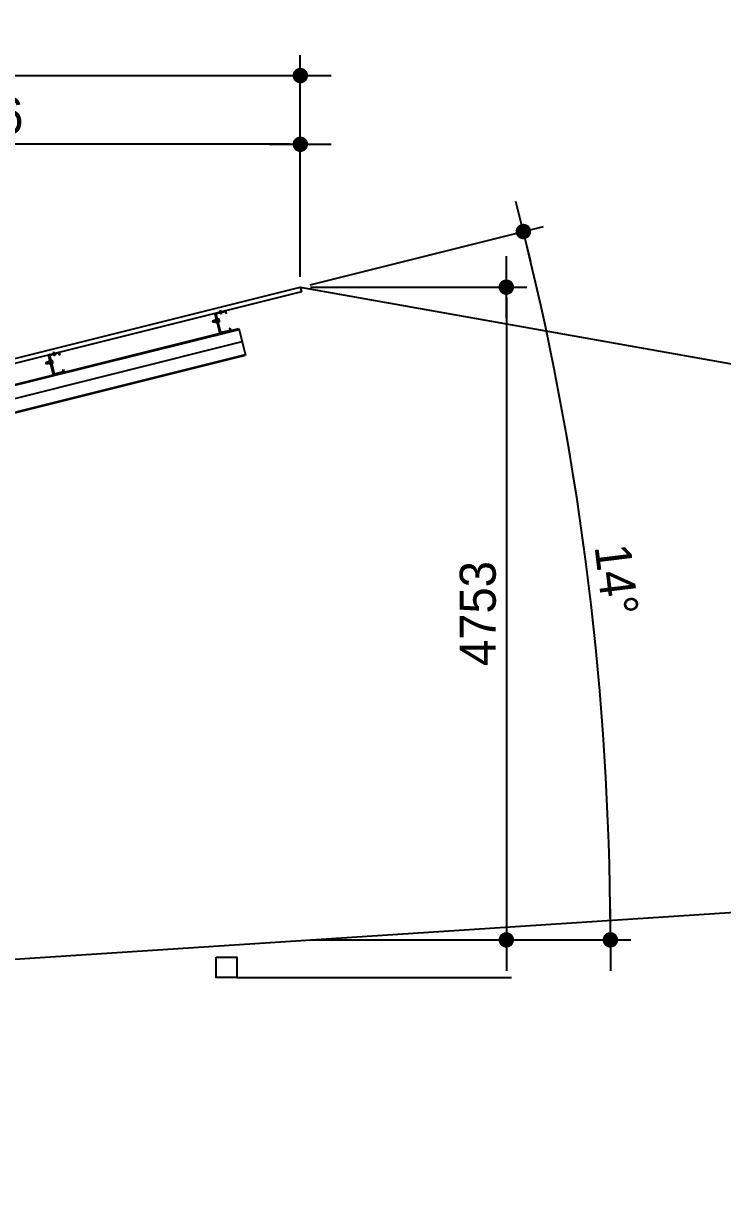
# Model space of a CAD drawing. Header units: millimetres. Extents: x 10297564 to 11610295, y -9287743 to -8409454.
# Drawn here: x 10868556 to 10873644, y -9272218 to -9263627 of the extents above; entities that cross this region are included whole.
import ezdxf

# ---------------------------------------------------------------- set-up
doc = ezdxf.new("R2010")
doc.units = ezdxf.units.MM
doc.header["$LTSCALE"] = 100
doc.linetypes.add('CEN', pattern=[62, 60, -1, 0, -1])
doc.linetypes.add('CEN1', pattern=[22, 15, -3, 1, -3])
for name, color, linetype in [('CEN', 1, 'CEN1'), ('dim', 7, 'Continuous'), ('H형강', 3, 'Continuous'), ('module', 5, 'Continuous'), ('태양광', 255, 'Continuous')]:
    doc.layers.add(name, color=color, linetype=linetype)
doc.styles.add('돋음', font='Dotum.ttf')
doc.dimstyles.new('NDIM-150', dxfattribs={"dimscale": 75, "dimtxt": 3.5, "dimasz": 1, "dimexe": 2, "dimexo": 1, "dimgap": 1, "dimtad": 1, "dimdec": 0, "dimzin": 0, "dimdsep": 46, "dimtxsty": '돋음', "dimblk": 'dotk', "dimcen": 2, "dimdle": 2, "dimclrd": 4, "dimclre": 4, "dimclrt": 7, "dimadec": 0, "dimazin": 0, "dimtfac": 1, "dimtdec": 0, "dimtix": 1, "dimtmove": 2, "dimatfit": 3, "dimldrblk": 'DIMDOT', "dimfxl": 1, "dimtolj": 1, "dimtzin": 0, "dimlwd": -1, "dimlwe": -1, "dimarcsym": 0})

# ---------------------------------------------------------------- blocks, each defined once
blk = doc.blocks.new('dotk')
blk.add_line((-3, 0), (3, 0))
at = {"const_width": 0.75}
blk.add_lwpolyline([(-0.375, 0, 1), (0.375, 0, 1)], format="xyb", close=True, dxfattribs=at)
blk = doc.blocks.new('*D537')
at = {"layer": 'defpoints', "color": 0, "linetype": 'ByBlock', "ltscale": 1.8, "transparency": 16777216}
for p in [(10870570.7, -9265546.3), (10874660, -9266464.2), (10873554.5, -9266837.9, 13.8), (10877828.3, -9266837.9, 13.8), (10877828.3, -9266837.9, 13.8)]:
    blk.add_point(p, dxfattribs=at)
at = {"layer": 'dim', "color": 4, "ltscale": 1.8, "transparency": 16777216}
blk.add_arc((10877828.3, -9266837.9), 3190.3, 171.25571, 178.65303, dxfattribs=at)
at = {"layer": 'dim', "color": 4, "linetype": 'ByBlock', "ltscale": 1.8, "transparency": 16777216, "xscale": 75, "yscale": 75, "zscale": 75}
for p, rotation in [((10874687.4, -9266278.9), 80.58222241740228), ((10874638, -9266837.9), 269.3265161168261)]:
    blk.add_blockref('dotk', p, dxfattribs=dict(at, rotation=rotation))
at = {"layer": 'dim', "color": 7, "linetype": 'ByBlock', "ltscale": 1.8, "transparency": 16777216, "insert": (10874444.7, -9266539.2), "char_height": 262.5, "attachment_point": 5, "rotation": 84.95437, "style": '돋음'}
blk.add_mtext('\\A1;10°', dxfattribs=at)
blk = doc.blocks.new('DIMDOT')
blk.add_line((-1.5, 0), (1.5, 0))
blk.add_circle((0, 0), 0.75)
blk = doc.blocks.new('M12-50L-1')
at = {"layer": 'CEN', "color": 1, "extrusion": (3.14065e-05, -8.8997e-05, 1)}
blk.add_line((10603646.8, -9122705.5, 0), (10603588.9, -9122726.6, 0), dxfattribs=at)
at = {"layer": '태양광', "extrusion": (3.14065e-05, -8.8997e-05, 1)}
for p, q in [((10603613.6, -9122712, 0), (10603593.2, -9122719.4, 0)), ((10603593.2, -9122719.4, 0), (10603593.6, -9122718.5, 0)), ((10603613.4, -9122711.3, 0), (10603593.6, -9122718.5, 0)), ((10603593.6, -9122718.5, 0), (10603597.7, -9122729.8, 0)), ((10603630.5, -9122705.1, 0), (10603621.8, -9122708.2, 0)), ((10603626.3, -9122707.4, 0), (10603622.1, -9122708.9, 0)), ((10603629.9, -9122717.3, 0), (10603625.7, -9122718.9, 0)), ((10603634.6, -9122716.4, 0), (10603625.9, -9122719.5, 0)), ((10603626.7, -9122706.5, 0), (10603626.3, -9122707.4, 0)), ((10603626.3, -9122707.4, 0), (10603629.9, -9122717.3, 0)), ((10603629.9, -9122717.3, 0), (10603630.8, -9122717.7, 0)), ((10603593.2, -9122719.4, 0), (10603596.8, -9122729.4, 0)), ((10603617.2, -9122721.9, 0), (10603596.8, -9122729.4, 0)), ((10603596.8, -9122729.4, 0), (10603597.7, -9122729.8, 0)), ((10603617.5, -9122722.6, 0), (10603597.7, -9122729.8, 0))]:
    blk.add_line(p, q, dxfattribs=at)
at = {"layer": '태양광', "extrusion": (3.14065e-05, -8.8997e-05, 1), "elevation": 1132.1}
for points in [[(10603612.2, -9122708, -0.414214), (10603612.5, -9122707.3), (10603619.1, -9122704.9, -0.414214), (10603619.7, -9122705.2)], [(10603626.2, -9122723.1, -0.414214), (10603625.9, -9122723.7), (10603619.3, -9122726.1, -0.414214), (10603618.7, -9122725.8), (10603612.2, -9122708)], [(10603621.1, -9122709, -0.414214), (10603620.8, -9122709.6), (10603614.2, -9122712, -0.414214), (10603613.5, -9122711.7)], [(10603613.9, -9122712.7, -0.414214), (10603614.2, -9122712)], [(10603624.5, -9122718.4, -0.414214), (10603624.2, -9122719), (10603617.6, -9122721.4, -0.414214), (10603617, -9122721.1)], [(10603620.8, -9122709.6, -0.414214), (10603621.4, -9122709.9)], [(10603637.7, -9122698.7, 0.414214), (10603637.1, -9122698.4), (10603630.5, -9122700.8, 0.414214), (10603630.2, -9122701.4)], [(10603631.6, -9122705.2, 0.414214), (10603632.2, -9122705.5), (10603638.8, -9122703.1, 0.414214), (10603639.1, -9122702.4)], [(10603632.2, -9122705.5, 0.414214), (10603631.9, -9122706.1)], [(10603635, -9122714.6, 0.414214), (10603635.6, -9122714.9), (10603642.2, -9122712.5, 0.414214), (10603642.5, -9122711.8)], [(10603635.6, -9122714.9, 0.414214), (10603635.3, -9122715.5)], [(10603636.7, -9122719.3, 0.414214), (10603637.4, -9122719.6), (10603643.9, -9122717.2, 0.414214), (10603644.2, -9122716.5), (10603637.7, -9122698.7)], [(10603639.4, -9122703.4, 0.414214), (10603638.8, -9122703.1)], [(10603642.9, -9122712.8, 0.414214), (10603642.2, -9122712.5)], [(10603617.3, -9122722.1, -0.414214), (10603617.6, -9122721.4)], [(10603624.2, -9122719, -0.414214), (10603624.8, -9122719.3)]]:
    blk.add_lwpolyline(points, format="xyb", dxfattribs=at)
for points in [[(10603618.8, -9122699.7), (10603629, -9122727.9), (10603628.1, -9122728.3), (10603617.8, -9122700.1)], [(10603627.4, -9122696.6), (10603637.7, -9122724.8), (10603638.6, -9122724.4), (10603628.3, -9122696.2)]]:
    blk.add_lwpolyline(points, close=True, dxfattribs=at)
blk = doc.blocks.new('C-150X50X20X3.2T')
at = {"layer": '태양광', "color": 6, "extrusion": (3.24347e-05, -8.86228e-05, 1)}
for p, q in [((11610742, -9049860.1, -12.4), (11610694.1, -9049728.6, 0)), ((11610697.1, -9049722.2, -12.4), (11610758.1, -9049700, 0)), ((11610745.8, -9049858.8, -12.4), (11610697.9, -9049727.2, 0)), ((11610698.5, -9049725.9, -12.4), (11610759.6, -9049703.7, -12.4)), ((11610760.8, -9049704.3, 0), (11610766, -9049718.4, 0)), ((11610764.6, -9049702.9, 0), (11610769.7, -9049717, 0)), ((11610769.7, -9049717, 0), (11610766, -9049718.4, 0)), ((11610808.1, -9049837.1, -24.9), (11610747, -9049859.4, -24.9)), ((11610809.5, -9049840.9, -24.9), (11610748.4, -9049863.1, -24.9))]:
    blk.add_line(p, q, dxfattribs=at)
at = {"layer": '태양광', "color": 6}
for p, q in [((11610803.6, -9049821.8, -12.4), (11610807.3, -9049820.4, -12.4)), ((11610803.6, -9049821.8, -12.4), (11610808.7, -9049835.9, -12.4)), ((11610807.3, -9049820.4, -12.4), (11610812.5, -9049834.5, -12.4))]:
    blk.add_line(p, q, dxfattribs=at)
at = {"layer": '태양광', "color": 6, "extrusion": (3.24347e-05, -8.86228e-05, 1)}
for centre, radius, start, end in [((11610698.8, -9049726.8, 1166.2), 5, 110, 200), ((11610698.8, -9049726.8, 1166.2), 1, 110, 200), ((11610759.9, -9049704.6, 1166.2), 5, 20, 110), ((11610759.9, -9049704.6, 1166.2), 1, 20, 110), ((11610746.7, -9049858.4, 1153.7), 5, 200, 290), ((11610746.7, -9049858.4, 1153.7), 1, 200, 290), ((11610807.8, -9049836.1, 1153.7), 1, 290, 20), ((11610807.8, -9049836.1, 1153.7), 5, 290, 20)]:
    blk.add_arc(centre, radius, start, end, dxfattribs=at)
blk = doc.blocks.new('*D1113')
at = {"layer": 'defpoints', "color": 0, "linetype": 'ByBlock', "ltscale": 1.8, "transparency": 16777216}
for p in [(10870570.7, -9264005.9), (10860978.3, -9265543.8, 11.1), (10870570.7, -9265546.3)]:
    blk.add_point(p, dxfattribs=at)
at = {"layer": 'dim', "color": 4, "ltscale": 1.8, "transparency": 16777216}
for p, q in [((10860978.3, -9265468.8), (10860978.3, -9263855.9)), ((10870570.7, -9265471.3), (10870570.7, -9263855.9)), ((10861053.3, -9264005.9), (10870495.7, -9264005.9))]:
    blk.add_line(p, q, dxfattribs=at)
at = {"layer": 'dim', "color": 4, "linetype": 'ByBlock', "ltscale": 1.8, "transparency": 16777216, "xscale": 75, "yscale": 75, "zscale": 75, "rotation": 180}
blk.add_blockref('dotk', (10860978.3, -9264005.9), dxfattribs=at)
at = {"layer": 'dim', "color": 4, "linetype": 'ByBlock', "ltscale": 1.8, "transparency": 16777216, "xscale": 75, "yscale": 75, "zscale": 75}
blk.add_blockref('dotk', (10870570.7, -9264005.9), dxfattribs=at)
at = {"layer": 'dim', "color": 7, "linetype": 'ByBlock', "ltscale": 1.8, "transparency": 16777216, "insert": (10865774.5, -9263799.5), "char_height": 262.5, "attachment_point": 5, "style": '돋음'}
blk.add_mtext('\\A1;9592', dxfattribs=at)
blk = doc.blocks.new('*D1115')
at = {"layer": 'defpoints', "color": 0, "linetype": 'ByBlock', "ltscale": 1.8, "transparency": 16777216}
for p in [(10865774.5, -9264505.9), (10865774.5, -9265005.9), (10870570.7, -9265546.3)]:
    blk.add_point(p, dxfattribs=at)
at = {"layer": 'dim', "color": 4, "ltscale": 1.8, "transparency": 16777216}
for p, q in [((10865774.5, -9264930.9), (10865774.5, -9264355.9)), ((10870570.7, -9265471.3), (10870570.7, -9264355.9)), ((10870495.7, -9264505.9), (10865849.5, -9264505.9))]:
    blk.add_line(p, q, dxfattribs=at)
at = {"layer": 'dim', "color": 4, "linetype": 'ByBlock', "ltscale": 1.8, "transparency": 16777216, "xscale": 75, "yscale": 75, "zscale": 75, "rotation": 180}
blk.add_blockref('dotk', (10865774.5, -9264505.9), dxfattribs=at)
at = {"layer": 'dim', "color": 4, "linetype": 'ByBlock', "ltscale": 1.8, "transparency": 16777216, "xscale": 75, "yscale": 75, "zscale": 75}
blk.add_blockref('dotk', (10870570.7, -9264505.9), dxfattribs=at)
at = {"layer": 'dim', "color": 7, "linetype": 'ByBlock', "ltscale": 1.8, "transparency": 16777216, "insert": (10868172.6, -9264299.5), "char_height": 262.5, "attachment_point": 5, "style": '돋음'}
blk.add_mtext('\\A1;4796', dxfattribs=at)
blk = doc.blocks.new('*D1117')
at = {"layer": 'defpoints', "color": 0, "linetype": 'ByBlock', "ltscale": 1.8, "transparency": 16777216}
for p in [(10870570.7, -9265546.3), (10870570.7, -9270299), (10872070.7, -9270299)]:
    blk.add_point(p, dxfattribs=at)
at = {"layer": 'dim', "color": 4, "ltscale": 1.8, "transparency": 16777216}
for p, q in [((10870645.7, -9265546.3), (10872220.7, -9265546.3)), ((10872070.7, -9265621.3), (10872070.7, -9270224)), ((10870645.7, -9270299), (10872220.7, -9270299))]:
    blk.add_line(p, q, dxfattribs=at)
at = {"layer": 'dim', "color": 4, "linetype": 'ByBlock', "ltscale": 1.8, "transparency": 16777216, "xscale": 75, "yscale": 75, "zscale": 75}
for p, rotation in [((10872070.7, -9265546.3), 90), ((10872070.7, -9270299), 270)]:
    blk.add_blockref('dotk', p, dxfattribs=dict(at, rotation=rotation))
at = {"layer": 'dim', "color": 7, "linetype": 'ByBlock', "ltscale": 1.8, "transparency": 16777216, "insert": (10871864.3, -9267922.6), "char_height": 262.5, "attachment_point": 5, "rotation": 90, "style": '돋음'}
blk.add_mtext('\\A1;4753', dxfattribs=at)
blk = doc.blocks.new('*D1118')
at = {"layer": 'defpoints', "color": 0, "linetype": 'ByBlock', "ltscale": 1.8, "transparency": 16777216}
for p in [(10870570.7, -9265546.3), (10868179.9, -9266142.4), (10872757.5, -9268564.5), (10860978.3, -9270299), (10870570.7, -9270299)]:
    blk.add_point(p, dxfattribs=at)
at = {"layer": 'dim', "color": 4, "ltscale": 1.8, "transparency": 16777216}
for p, q in [((10870643.5, -9265528.2), (10872340.4, -9265105)), ((10870645.7, -9270299), (10872978.2, -9270299))]:
    blk.add_line(p, q, dxfattribs=at)
blk.add_arc((10851508.6, -9270299), 21319.6, 0.2017, 13.79844, dxfattribs=at)
at = {"layer": 'dim', "color": 4, "linetype": 'ByBlock', "ltscale": 1.8, "transparency": 16777216, "xscale": 75, "yscale": 75, "zscale": 75}
for p, rotation in [((10872194.9, -9265141.3), 103.899219929037), ((10872828.2, -9270299), 270.1009154271375)]:
    blk.add_blockref('dotk', p, dxfattribs=dict(at, rotation=rotation))
at = {"layer": 'dim', "color": 7, "linetype": 'ByBlock', "ltscale": 1.8, "transparency": 16777216, "insert": (10872874, -9267675.7), "char_height": 262.5, "attachment_point": 5, "rotation": 277.00007, "style": '돋음'}
blk.add_mtext('\\A1;14°', dxfattribs=at)

msp = doc.modelspace()

# ---------------------------------------------------------------- linework, layer by layer
at = {"color": 8}
msp.add_lwpolyline([(10835449.4, -9272217.8), (10849124.5, -9271417.8), (10865774.5, -9270617.8), (10882624.5, -9269517.8), (10894721.8, -9268917.4)], dxfattribs=at)
at = {"elevation": -13.8}
msp.add_lwpolyline([(10869958, -9270424.1), (10870108, -9270424.1), (10870108, -9270574.1), (10869958, -9270574.1)], close=True, dxfattribs=at)
msp.add_lwpolyline([(10870108, -9270574.1), (10872108, -9270574.1)], dxfattribs=at)
at = {"layer": 'CEN', "linetype": 'CEN'}
for p, q in [((10870570.7, -9265546.3, -13.8), (10877828.3, -9266837.9)), ((10861548.7, -9268086.9, 5.8), (10870147.1, -9265943.1, 5.8))]:
    msp.add_line(p, q, dxfattribs=at)
at = {"layer": 'CEN', "color": 1}
for p, q in [((10869986.6, -9265712.6, -13.8), (10869994.4, -9265743.9, -13.8)), ((10869986.6, -9265712.6, -13.8), (10869994.4, -9265743.9, -13.8)), ((10868773.7, -9266015.1, -13.8), (10868781.5, -9266046.3, -13.8))]:
    msp.add_line(p, q, dxfattribs=at)
at = {"layer": 'H형강'}
for p, q in [((10861525.1, -9267992.3, 5.8), (10870123.5, -9265848.5, 5.8)), ((10861526.5, -9267997.6, 5.8), (10870124.8, -9265853.8, 5.8)), ((10870123.5, -9265848.5, -38.7), (10870171.9, -9266042.5, -38.7)), ((10861572.2, -9268181, 5.8), (10870170.6, -9266037.2, 5.8)), ((10861573.5, -9268186.3, 5.8), (10870171.9, -9266042.5, 5.8))]:
    msp.add_line(p, q, dxfattribs=at)
at = {"layer": 'module', "color": 170, "elevation": -13.8}
msp.add_lwpolyline([(10870579.2, -9265580.3), (10868188.3, -9266176.4), (10868179.9, -9266142.4), (10870570.7, -9265546.3)], close=True, dxfattribs=at)
at = {"layer": '태양광'}
for p, q in [((10869987.3, -9265727.8, -13.8), (10869988.1, -9265730.9, -13.8)), ((10869987.8, -9265729.8, -13.8), (10869988.2, -9265730, -13.8)), ((10869988.2, -9265730, -13.8), (10869993.3, -9265728.7, -13.8)), ((10869988.2, -9265730, -13.8), (10869988.4, -9265730.8, -13.8)), ((10869989.1, -9265735.3, -13.8), (10869989.9, -9265738.3, -13.8)), ((10869989.5, -9265735.2, -13.8), (10869990.3, -9265738.5, -13.8)), ((10869989.9, -9265738.3, -13.8), (10869995.7, -9265736.8, -13.8)), ((10869990.3, -9265738.5, -13.8), (10869989.9, -9265738.3, -13.8)), ((10869990.3, -9265738.5, -13.8), (10869995.4, -9265737.2, -13.8)), ((10869993.1, -9265726.4, -13.8), (10869993.9, -9265729.5, -13.8)), ((10869993.3, -9265728.7, -13.8), (10869993.6, -9265728.3, -13.8)), ((10869993.3, -9265728.7, -13.8), (10869993.5, -9265729.6, -13.8)), ((10869994.6, -9265733.9, -13.8), (10869995.4, -9265737.2, -13.8)), ((10869995, -9265733.8, -13.8), (10869995.7, -9265736.8, -13.8)), ((10869995.4, -9265737.2, -13.8), (10869995.7, -9265736.8, -13.8)), ((10868774.4, -9266030.2, -13.8), (10868775.2, -9266033.3, -13.8)), ((10868774.9, -9266032.2, -13.8), (10868775.3, -9266032.4, -13.8)), ((10868775.3, -9266032.4, -13.8), (10868780.5, -9266031.1, -13.8)), ((10868775.3, -9266032.4, -13.8), (10868775.5, -9266033.3, -13.8)), ((10868776.3, -9266037.7, -13.8), (10868777, -9266040.7, -13.8)), ((10868776.6, -9266037.6, -13.8), (10868777.4, -9266040.9, -13.8)), ((10868777, -9266040.7, -13.8), (10868782.8, -9266039.2, -13.8)), ((10868777.4, -9266040.9, -13.8), (10868777, -9266040.7, -13.8)), ((10868777.4, -9266040.9, -13.8), (10868782.6, -9266039.6, -13.8)), ((10868780.2, -9266028.8, -13.8), (10868781, -9266031.9, -13.8)), ((10868780.5, -9266031.1, -13.8), (10868780.7, -9266030.7, -13.8)), ((10868780.5, -9266031.1, -13.8), (10868780.7, -9266032, -13.8)), ((10868781.7, -9266036.3, -13.8), (10868782.6, -9266039.6, -13.8)), ((10868782.1, -9266036.3, -13.8), (10868782.8, -9266039.2, -13.8)), ((10868782.6, -9266039.6, -13.8), (10868782.8, -9266039.2, -13.8))]:
    msp.add_line(p, q, dxfattribs=at)
at = {"layer": '태양광', "color": 3, "elevation": -18.6}
for points in [[(10869949.3, -9265742.9), (10869984.3, -9265883.2), (10869990.1, -9265881.7), (10869955.1, -9265741.5), (10869949.3, -9265742.9)], [(10868736.4, -9266045.3), (10868771.4, -9266185.6), (10868777.2, -9266184.1), (10868742.3, -9266043.9), (10868736.4, -9266045.3)]]:
    msp.add_lwpolyline(points, dxfattribs=at)
at = {"layer": '태양광', "elevation": -13.8}
for points in [[(10869982.9, -9265728.9), (10869997.5, -9265725.3), (10869997.3, -9265724.8), (10869982.8, -9265728.4), (10869982.9, -9265728.9)], [(10869983.7, -9265732), (10869998.2, -9265728.4), (10869998.4, -9265728.9), (10869983.8, -9265732.5), (10869983.7, -9265732)], [(10869993.7, -9265721.6), (10869984.5, -9265723.9), (10869984.5, -9265723.9), (10869984.4, -9265723.9), (10869984.4, -9265723.9), (10869984.4, -9265723.9), (10869984.4, -9265724), (10869984.3, -9265724), (10869984.3, -9265724), (10869984.3, -9265724), (10869984.3, -9265724.1), (10869984.3, -9265724.1), (10869984.3, -9265724.1), (10869984.3, -9265724.2), (10869984.3, -9265724.2), (10869985.2, -9265727.6), (10869985.2, -9265727.6), (10869985.2, -9265727.6), (10869985.2, -9265727.7), (10869985.2, -9265727.7), (10869985.2, -9265727.7), (10869985.3, -9265727.7), (10869985.3, -9265727.8), (10869985.3, -9265727.8), (10869985.4, -9265727.8), (10869985.4, -9265727.8), (10869985.4, -9265727.8), (10869985.5, -9265727.8)], [(10869996.7, -9265733.4), (10869987.4, -9265735.7), (10869987.4, -9265735.7), (10869987.4, -9265735.7), (10869987.4, -9265735.7), (10869987.3, -9265735.7), (10869987.3, -9265735.7), (10869987.3, -9265735.7), (10869987.2, -9265735.7), (10869987.2, -9265735.7), (10869987.2, -9265735.6), (10869987.2, -9265735.6), (10869987.2, -9265735.6), (10869987.1, -9265735.6), (10869987.1, -9265735.5), (10869986.3, -9265732.1), (10869986.3, -9265732.1), (10869986.3, -9265732.1), (10869986.3, -9265732), (10869986.3, -9265732), (10869986.3, -9265732), (10869986.3, -9265732), (10869986.3, -9265731.9), (10869986.4, -9265731.9), (10869986.4, -9265731.9), (10869986.4, -9265731.9), (10869986.4, -9265731.9), (10869986.5, -9265731.8)], [(10869987.4, -9265727.3), (10869987.4, -9265727.3), (10869987.5, -9265727.3), (10869987.5, -9265727.2), (10869987.5, -9265727.2), (10869987.5, -9265727.2), (10869987.5, -9265727.2), (10869987.6, -9265727.2), (10869987.6, -9265727.1), (10869987.6, -9265727.1), (10869987.6, -9265727.1), (10869987.6, -9265727), (10869987.6, -9265727), (10869987.6, -9265727), (10869986.7, -9265723.6), (10869986.7, -9265723.6), (10869986.7, -9265723.5), (10869986.7, -9265723.5), (10869986.7, -9265723.5), (10869986.7, -9265723.5), (10869986.6, -9265723.4), (10869986.6, -9265723.4), (10869986.6, -9265723.4), (10869986.6, -9265723.4), (10869986.5, -9265723.4), (10869986.5, -9265723.4), (10869986.5, -9265723.4), (10869986.4, -9265723.4)], [(10869986.9, -9265723.3), (10869986.9, -9265723.3), (10869986.9, -9265723.3), (10869986.8, -9265723.3), (10869986.8, -9265723.3), (10869986.8, -9265723.4), (10869986.8, -9265723.4), (10869986.8, -9265723.4), (10869986.7, -9265723.4), (10869986.7, -9265723.5), (10869986.7, -9265723.5), (10869986.7, -9265723.5), (10869986.7, -9265723.6), (10869986.7, -9265723.6)], [(10869987.6, -9265727), (10869987.6, -9265727), (10869987.6, -9265727), (10869987.6, -9265727.1), (10869987.6, -9265727.1), (10869987.7, -9265727.1), (10869987.7, -9265727.1), (10869987.7, -9265727.1), (10869987.7, -9265727.2), (10869987.8, -9265727.2), (10869987.8, -9265727.2), (10869987.8, -9265727.2), (10869987.9, -9265727.2), (10869987.9, -9265727.2)], [(10869988.4, -9265731.4), (10869988.4, -9265731.4), (10869988.5, -9265731.4), (10869988.5, -9265731.4), (10869988.5, -9265731.4), (10869988.6, -9265731.4), (10869988.6, -9265731.4), (10869988.6, -9265731.4), (10869988.6, -9265731.4), (10869988.7, -9265731.4), (10869988.7, -9265731.5), (10869988.7, -9265731.5), (10869988.7, -9265731.5), (10869988.7, -9265731.5), (10869989.6, -9265734.9), (10869989.6, -9265735), (10869989.6, -9265735), (10869989.6, -9265735), (10869989.6, -9265735.1), (10869989.6, -9265735.1), (10869989.5, -9265735.1), (10869989.5, -9265735.1), (10869989.5, -9265735.2), (10869989.5, -9265735.2), (10869989.5, -9265735.2), (10869989.4, -9265735.2), (10869989.4, -9265735.2), (10869989.4, -9265735.2)], [(10869988.7, -9265731.5), (10869988.7, -9265731.5), (10869988.7, -9265731.5), (10869988.7, -9265731.4), (10869988.7, -9265731.4), (10869988.7, -9265731.4), (10869988.7, -9265731.4), (10869988.8, -9265731.3), (10869988.8, -9265731.3), (10869988.8, -9265731.3), (10869988.8, -9265731.3), (10869988.8, -9265731.3), (10869988.9, -9265731.2), (10869988.9, -9265731.2)], [(10869989.9, -9265735.1), (10869989.8, -9265735.1), (10869989.8, -9265735.1), (10869989.8, -9265735.1), (10869989.7, -9265735.1), (10869989.7, -9265735.1), (10869989.7, -9265735.1), (10869989.7, -9265735.1), (10869989.6, -9265735.1), (10869989.6, -9265735), (10869989.6, -9265735), (10869989.6, -9265735), (10869989.6, -9265735), (10869989.6, -9265734.9)], [(10869992.3, -9265726.1), (10869992.3, -9265726.1), (10869992.3, -9265726.1), (10869992.3, -9265726), (10869992.4, -9265726), (10869992.4, -9265726), (10869992.4, -9265726), (10869992.4, -9265725.9), (10869992.4, -9265725.9), (10869992.4, -9265725.9), (10869992.4, -9265725.9), (10869992.4, -9265725.8), (10869992.4, -9265725.8), (10869992.4, -9265725.8), (10869991.6, -9265722.4), (10869991.6, -9265722.3), (10869991.6, -9265722.3), (10869991.5, -9265722.3), (10869991.5, -9265722.3), (10869991.5, -9265722.2), (10869991.5, -9265722.2), (10869991.5, -9265722.2), (10869991.4, -9265722.2), (10869991.4, -9265722.2), (10869991.4, -9265722.2), (10869991.3, -9265722.2), (10869991.3, -9265722.2), (10869991.3, -9265722.2)], [(10869991.8, -9265722.1), (10869991.7, -9265722.1), (10869991.7, -9265722.1), (10869991.7, -9265722.1), (10869991.7, -9265722.1), (10869991.6, -9265722.1), (10869991.6, -9265722.2), (10869991.6, -9265722.2), (10869991.6, -9265722.2), (10869991.6, -9265722.3), (10869991.6, -9265722.3), (10869991.6, -9265722.3), (10869991.6, -9265722.3), (10869991.6, -9265722.4)], [(10869992.4, -9265725.8), (10869992.4, -9265725.8), (10869992.5, -9265725.8), (10869992.5, -9265725.9), (10869992.5, -9265725.9), (10869992.5, -9265725.9), (10869992.5, -9265725.9), (10869992.6, -9265725.9), (10869992.6, -9265725.9), (10869992.6, -9265726), (10869992.6, -9265726), (10869992.7, -9265726), (10869992.7, -9265726), (10869992.7, -9265726)], [(10869993.3, -9265730.1), (10869993.3, -9265730.1), (10869993.3, -9265730.1), (10869993.4, -9265730.1), (10869993.4, -9265730.1), (10869993.4, -9265730.2), (10869993.4, -9265730.2), (10869993.5, -9265730.2), (10869993.5, -9265730.2), (10869993.5, -9265730.2), (10869993.5, -9265730.2), (10869993.5, -9265730.3), (10869993.6, -9265730.3), (10869993.6, -9265730.3), (10869994.4, -9265733.7), (10869994.4, -9265733.8), (10869994.4, -9265733.8), (10869994.4, -9265733.8), (10869994.4, -9265733.8), (10869994.4, -9265733.9), (10869994.4, -9265733.9), (10869994.4, -9265733.9), (10869994.4, -9265734), (10869994.3, -9265734), (10869994.3, -9265734), (10869994.3, -9265734), (10869994.3, -9265734), (10869994.2, -9265734)], [(10869993.6, -9265730.3), (10869993.6, -9265730.3), (10869993.6, -9265730.3), (10869993.6, -9265730.2), (10869993.6, -9265730.2), (10869993.6, -9265730.2), (10869993.6, -9265730.2), (10869993.6, -9265730.1), (10869993.6, -9265730.1), (10869993.6, -9265730.1), (10869993.7, -9265730.1), (10869993.7, -9265730), (10869993.7, -9265730), (10869993.8, -9265730)], [(10869994.7, -9265725.5), (10869994.7, -9265725.5), (10869994.7, -9265725.4), (10869994.8, -9265725.4), (10869994.8, -9265725.4), (10869994.8, -9265725.4), (10869994.8, -9265725.4), (10869994.8, -9265725.3), (10869994.8, -9265725.3), (10869994.9, -9265725.3), (10869994.9, -9265725.3), (10869994.9, -9265725.2), (10869994.9, -9265725.2), (10869994.9, -9265725.2), (10869994, -9265721.8), (10869994, -9265721.7), (10869994, -9265721.7), (10869994, -9265721.7), (10869994, -9265721.7), (10869993.9, -9265721.6), (10869993.9, -9265721.6), (10869993.9, -9265721.6), (10869993.9, -9265721.6), (10869993.8, -9265721.6), (10869993.8, -9265721.6), (10869993.8, -9265721.6), (10869993.7, -9265721.6), (10869993.7, -9265721.6)], [(10869994.7, -9265733.9), (10869994.7, -9265733.9), (10869994.7, -9265733.9), (10869994.6, -9265733.9), (10869994.6, -9265733.9), (10869994.6, -9265733.9), (10869994.5, -9265733.9), (10869994.5, -9265733.9), (10869994.5, -9265733.9), (10869994.5, -9265733.8), (10869994.5, -9265733.8), (10869994.4, -9265733.8), (10869994.4, -9265733.8), (10869994.4, -9265733.7)], [(10869995.7, -9265729.5), (10869995.7, -9265729.5), (10869995.8, -9265729.5), (10869995.8, -9265729.5), (10869995.8, -9265729.5), (10869995.8, -9265729.6), (10869995.9, -9265729.6), (10869995.9, -9265729.6), (10869995.9, -9265729.6), (10869995.9, -9265729.6), (10869996, -9265729.6), (10869996, -9265729.7), (10869996, -9265729.7), (10869996, -9265729.7), (10869996.8, -9265733.1), (10869996.8, -9265733.2), (10869996.8, -9265733.2), (10869996.8, -9265733.2), (10869996.8, -9265733.2), (10869996.8, -9265733.3), (10869996.8, -9265733.3), (10869996.8, -9265733.3), (10869996.8, -9265733.3), (10869996.8, -9265733.4), (10869996.7, -9265733.4), (10869996.7, -9265733.4), (10869996.7, -9265733.4), (10869996.7, -9265733.4)], [(10868770, -9266031.3), (10868784.6, -9266027.7), (10868784.5, -9266027.2), (10868769.9, -9266030.8), (10868770, -9266031.3)], [(10868770.8, -9266034.4), (10868785.4, -9266030.8), (10868785.5, -9266031.3), (10868770.9, -9266034.9), (10868770.8, -9266034.4)], [(10868780.8, -9266024), (10868771.6, -9266026.3), (10868771.6, -9266026.3), (10868771.6, -9266026.3), (10868771.5, -9266026.3), (10868771.5, -9266026.3), (10868771.5, -9266026.4), (10868771.5, -9266026.4), (10868771.5, -9266026.4), (10868771.4, -9266026.4), (10868771.4, -9266026.5), (10868771.4, -9266026.5), (10868771.4, -9266026.5), (10868771.4, -9266026.6), (10868771.4, -9266026.6), (10868772.3, -9266030), (10868772.3, -9266030), (10868772.3, -9266030), (10868772.3, -9266030.1), (10868772.3, -9266030.1), (10868772.4, -9266030.1), (10868772.4, -9266030.1), (10868772.4, -9266030.2), (10868772.5, -9266030.2), (10868772.5, -9266030.2), (10868772.5, -9266030.2), (10868772.6, -9266030.2), (10868772.6, -9266030.2)], [(10868783.8, -9266035.8), (10868774.6, -9266038.1), (10868774.5, -9266038.1), (10868774.5, -9266038.1), (10868774.5, -9266038.1), (10868774.5, -9266038.1), (10868774.4, -9266038.1), (10868774.4, -9266038.1), (10868774.4, -9266038.1), (10868774.3, -9266038.1), (10868774.3, -9266038), (10868774.3, -9266038), (10868774.3, -9266038), (10868774.3, -9266038), (10868774.3, -9266037.9), (10868773.4, -9266034.5), (10868773.4, -9266034.5), (10868773.4, -9266034.5), (10868773.4, -9266034.4), (10868773.4, -9266034.4), (10868773.4, -9266034.4), (10868773.5, -9266034.4), (10868773.5, -9266034.3), (10868773.5, -9266034.3), (10868773.5, -9266034.3), (10868773.5, -9266034.3), (10868773.6, -9266034.3), (10868773.6, -9266034.2)], [(10868774.5, -9266029.7), (10868774.6, -9266029.7), (10868774.6, -9266029.7), (10868774.6, -9266029.6), (10868774.6, -9266029.6), (10868774.7, -9266029.6), (10868774.7, -9266029.6), (10868774.7, -9266029.6), (10868774.7, -9266029.5), (10868774.7, -9266029.5), (10868774.7, -9266029.5), (10868774.7, -9266029.4), (10868774.7, -9266029.4), (10868774.7, -9266029.4), (10868773.9, -9266026), (10868773.9, -9266026), (10868773.8, -9266025.9), (10868773.8, -9266025.9), (10868773.8, -9266025.9), (10868773.8, -9266025.9), (10868773.8, -9266025.8), (10868773.7, -9266025.8), (10868773.7, -9266025.8), (10868773.7, -9266025.8), (10868773.7, -9266025.8), (10868773.6, -9266025.8), (10868773.6, -9266025.8), (10868773.6, -9266025.8)], [(10868774, -9266025.7), (10868774, -9266025.7), (10868774, -9266025.7), (10868774, -9266025.7), (10868773.9, -9266025.7), (10868773.9, -9266025.8), (10868773.9, -9266025.8), (10868773.9, -9266025.8), (10868773.9, -9266025.8), (10868773.9, -9266025.9), (10868773.9, -9266025.9), (10868773.9, -9266025.9), (10868773.9, -9266026), (10868773.9, -9266026)], [(10868774.7, -9266029.4), (10868774.7, -9266029.4), (10868774.7, -9266029.4), (10868774.7, -9266029.5), (10868774.8, -9266029.5), (10868774.8, -9266029.5), (10868774.8, -9266029.5), (10868774.8, -9266029.5), (10868774.9, -9266029.6), (10868774.9, -9266029.6), (10868774.9, -9266029.6), (10868775, -9266029.6), (10868775, -9266029.6), (10868775, -9266029.6)], [(10868775.5, -9266033.8), (10868775.6, -9266033.8), (10868775.6, -9266033.8), (10868775.6, -9266033.8), (10868775.7, -9266033.8), (10868775.7, -9266033.8), (10868775.7, -9266033.8), (10868775.7, -9266033.8), (10868775.8, -9266033.8), (10868775.8, -9266033.8), (10868775.8, -9266033.9), (10868775.8, -9266033.9), (10868775.8, -9266033.9), (10868775.8, -9266033.9), (10868776.7, -9266037.3), (10868776.7, -9266037.4), (10868776.7, -9266037.4), (10868776.7, -9266037.4), (10868776.7, -9266037.5), (10868776.7, -9266037.5), (10868776.7, -9266037.5), (10868776.7, -9266037.5), (10868776.6, -9266037.6), (10868776.6, -9266037.6), (10868776.6, -9266037.6), (10868776.6, -9266037.6), (10868776.5, -9266037.6), (10868776.5, -9266037.6)], [(10868775.8, -9266033.9), (10868775.8, -9266033.9), (10868775.8, -9266033.9), (10868775.8, -9266033.9), (10868775.8, -9266033.8), (10868775.9, -9266033.8), (10868775.9, -9266033.8), (10868775.9, -9266033.7), (10868775.9, -9266033.7), (10868775.9, -9266033.7), (10868775.9, -9266033.7), (10868776, -9266033.7), (10868776, -9266033.6), (10868776, -9266033.6)], [(10868777, -9266037.5), (10868777, -9266037.5), (10868776.9, -9266037.5), (10868776.9, -9266037.5), (10868776.9, -9266037.5), (10868776.8, -9266037.5), (10868776.8, -9266037.5), (10868776.8, -9266037.5), (10868776.8, -9266037.5), (10868776.8, -9266037.4), (10868776.7, -9266037.4), (10868776.7, -9266037.4), (10868776.7, -9266037.4), (10868776.7, -9266037.3)], [(10868779.4, -9266028.5), (10868779.4, -9266028.5), (10868779.4, -9266028.5), (10868779.5, -9266028.4), (10868779.5, -9266028.4), (10868779.5, -9266028.4), (10868779.5, -9266028.4), (10868779.5, -9266028.3), (10868779.6, -9266028.3), (10868779.6, -9266028.3), (10868779.6, -9266028.3), (10868779.6, -9266028.2), (10868779.6, -9266028.2), (10868779.6, -9266028.2), (10868778.7, -9266024.8), (10868778.7, -9266024.7), (10868778.7, -9266024.7), (10868778.7, -9266024.7), (10868778.7, -9266024.7), (10868778.6, -9266024.6), (10868778.6, -9266024.6), (10868778.6, -9266024.6), (10868778.6, -9266024.6), (10868778.5, -9266024.6), (10868778.5, -9266024.6), (10868778.5, -9266024.6), (10868778.4, -9266024.6), (10868778.4, -9266024.6)], [(10868778.9, -9266024.5), (10868778.9, -9266024.5), (10868778.8, -9266024.5), (10868778.8, -9266024.5), (10868778.8, -9266024.5), (10868778.8, -9266024.6), (10868778.8, -9266024.6), (10868778.7, -9266024.6), (10868778.7, -9266024.6), (10868778.7, -9266024.7), (10868778.7, -9266024.7), (10868778.7, -9266024.7), (10868778.7, -9266024.7), (10868778.7, -9266024.8)], [(10868779.6, -9266028.2), (10868779.6, -9266028.2), (10868779.6, -9266028.2), (10868779.6, -9266028.3), (10868779.6, -9266028.3), (10868779.6, -9266028.3), (10868779.7, -9266028.3), (10868779.7, -9266028.3), (10868779.7, -9266028.3), (10868779.7, -9266028.4), (10868779.8, -9266028.4), (10868779.8, -9266028.4), (10868779.8, -9266028.4), (10868779.9, -9266028.4)], [(10868780.4, -9266032.6), (10868780.4, -9266032.5), (10868780.5, -9266032.5), (10868780.5, -9266032.5), (10868780.5, -9266032.6), (10868780.5, -9266032.6), (10868780.6, -9266032.6), (10868780.6, -9266032.6), (10868780.6, -9266032.6), (10868780.6, -9266032.6), (10868780.7, -9266032.7), (10868780.7, -9266032.7), (10868780.7, -9266032.7), (10868780.7, -9266032.7), (10868781.5, -9266036.1), (10868781.6, -9266036.2), (10868781.6, -9266036.2), (10868781.6, -9266036.2), (10868781.5, -9266036.2), (10868781.5, -9266036.3), (10868781.5, -9266036.3), (10868781.5, -9266036.3), (10868781.5, -9266036.4), (10868781.5, -9266036.4), (10868781.4, -9266036.4), (10868781.4, -9266036.4), (10868781.4, -9266036.4), (10868781.4, -9266036.4)], [(10868780.7, -9266032.7), (10868780.7, -9266032.7), (10868780.7, -9266032.7), (10868780.7, -9266032.6), (10868780.7, -9266032.6), (10868780.7, -9266032.6), (10868780.7, -9266032.6), (10868780.7, -9266032.5), (10868780.8, -9266032.5), (10868780.8, -9266032.5), (10868780.8, -9266032.5), (10868780.8, -9266032.5), (10868780.9, -9266032.4), (10868780.9, -9266032.4)], [(10868781.8, -9266027.9), (10868781.8, -9266027.9), (10868781.9, -9266027.8), (10868781.9, -9266027.8), (10868781.9, -9266027.8), (10868781.9, -9266027.8), (10868782, -9266027.8), (10868782, -9266027.7), (10868782, -9266027.7), (10868782, -9266027.7), (10868782, -9266027.7), (10868782, -9266027.6), (10868782, -9266027.6), (10868782, -9266027.6), (10868781.1, -9266024.2), (10868781.1, -9266024.1), (10868781.1, -9266024.1), (10868781.1, -9266024.1), (10868781.1, -9266024.1), (10868781.1, -9266024), (10868781, -9266024), (10868781, -9266024), (10868781, -9266024), (10868781, -9266024), (10868780.9, -9266024), (10868780.9, -9266024), (10868780.9, -9266024), (10868780.8, -9266024)], [(10868781.8, -9266036.3), (10868781.8, -9266036.3), (10868781.8, -9266036.3), (10868781.8, -9266036.3), (10868781.7, -9266036.3), (10868781.7, -9266036.3), (10868781.7, -9266036.3), (10868781.6, -9266036.3), (10868781.6, -9266036.3), (10868781.6, -9266036.2), (10868781.6, -9266036.2), (10868781.6, -9266036.2), (10868781.6, -9266036.2), (10868781.5, -9266036.1)], [(10868782.8, -9266031.9), (10868782.9, -9266031.9), (10868782.9, -9266031.9), (10868782.9, -9266031.9), (10868782.9, -9266031.9), (10868783, -9266032), (10868783, -9266032), (10868783, -9266032), (10868783, -9266032), (10868783.1, -9266032), (10868783.1, -9266032), (10868783.1, -9266032.1), (10868783.1, -9266032.1), (10868783.1, -9266032.1), (10868784, -9266035.5), (10868784, -9266035.6), (10868784, -9266035.6), (10868784, -9266035.6), (10868784, -9266035.6), (10868784, -9266035.7), (10868784, -9266035.7), (10868783.9, -9266035.7), (10868783.9, -9266035.7), (10868783.9, -9266035.8), (10868783.9, -9266035.8), (10868783.8, -9266035.8), (10868783.8, -9266035.8), (10868783.8, -9266035.8)]]:
    msp.add_lwpolyline(points, dxfattribs=at)

# ---------------------------------------------------------------- block references
at = {"layer": 'CEN', "linetype": 'CEN', "rotation": 353.9999999847292}
for p in [(268819.7, 948060.2, -13.8), (267606.8, 947757.8, -13.8)]:
    msp.add_blockref('C-150X50X20X3.2T', p, dxfattribs=at)
at = {"layer": 'module', "linetype": 'CEN', "rotation": 353.9999999847292}
for p in [(1278008.5, 915327.8, -18.6), (1276795.7, 915025.4, -18.6)]:
    msp.add_blockref('M12-50L-1', p, dxfattribs=at)

# ---------------------------------------------------------------- dimensions: what is measured, and where the dimension line sits
at = {"layer": 'dim', "linetype": 'ByBlock', "ltscale": 1.8}
dim = msp.add_linear_dim(base=(10870570.7, -9264005.9, -13.8), p1=(10860978.3, -9265543.8, -2.7), p2=(10870570.7, -9265546.3, -13.8), dimstyle='NDIM-150', dxfattribs=at)
dim.commit()
dim.dimension.update_dxf_attribs({"geometry": '*D1113', "text_midpoint": (10865774.5, -9263799.5, -13.8)})
for base, p2, angle, picture, middle in [((10865774.5, -9264505.9, -13.8), (10865774.5, -9265005.9, -13.8), 180, '*D1115', (10868172.6, -9264299.5, -13.8)), ((10872070.7, -9270299, -13.8), (10870570.7, -9270299, -13.8), 90, '*D1117', (10871864.3, -9267922.6, -13.8))]:
    dim = msp.add_linear_dim(base=base, p1=(10870570.7, -9265546.3, -13.8), p2=p2, angle=angle, dimstyle='NDIM-150', dxfattribs=at)
    dim.commit()
    dim.dimension.update_dxf_attribs({"geometry": picture, "text_midpoint": middle})
for base, line1, line2, picture, middle in [((10872757.5, -9268564.5), ((10870570.7, -9270299, -13.8), (10860978.3, -9270299, -13.8)), ((10868179.9, -9266142.4, -13.8), (10870570.7, -9265546.3, -13.8)), '*D1118', (10872874, -9267675.7, -13.8)), ((10874660, -9266464.2), ((10877828.3, -9266837.9), (10873554.5, -9266837.9)), ((10870570.7, -9265546.3, -13.8), (10877828.3, -9266837.9)), '*D537', (10874444.7, -9266539.2, -13.8))]:
    dim = msp.add_angular_dim_2l(base=base, line1=line1, line2=line2, dimstyle='NDIM-150', dxfattribs=at)
    dim.commit()
    dim.dimension.update_dxf_attribs({"geometry": picture, "text_midpoint": middle})

doc.saveas('drawing.dxf')
